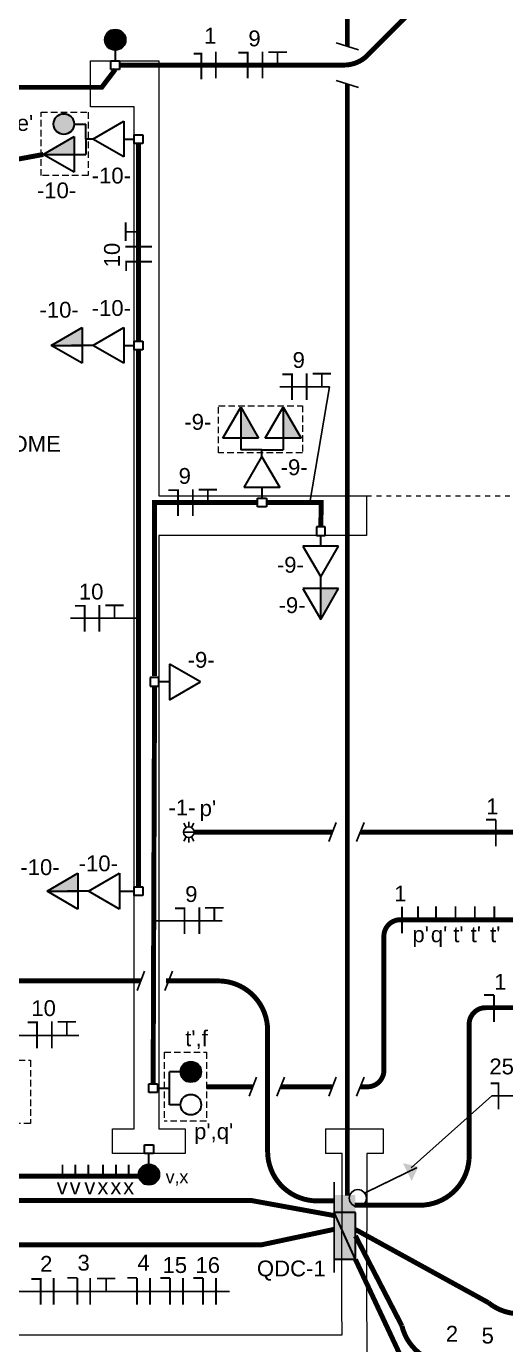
# Model space of a CAD drawing. Header units: millimetres. Extents: x 6597 to 20911, y -10306 to -132.
# Drawn here: x 13524 to 13815, y -6132 to -5333 of the extents above; entities that cross this region are included whole.
import ezdxf

# ---------------------------------------------------------------- set-up
doc = ezdxf.new("R2010")
doc.units = ezdxf.units.MM
doc.header["$LTSCALE"] = 25
doc.header["$MEASUREMENT"] = 0
for name, pattern in [('CACHE', [0.24, 0.12, -0.12]), ('DASHDOT2', [12.7, 6.35, -3.175, 0, -3.175]), ('Dashed', [0.75, 0.5, -0.25]), ('HIDDEN', [9.525, 6.35, -3.175])]:
    doc.linetypes.add(name, pattern=pattern)
doc.layers.add('CIRCUITOS', color=7, linetype='Continuous')
doc.layers.add('MAAI - ELÉTRICA', color=3, linetype='Continuous')
for name, color, linetype, lineweight in [('EL-Condutos', 5, 'Continuous', 30), ('MAAI - ALVENARIA', 7, 'Continuous', 0), ('P-SIMBOL', 1, 'Continuous', 30), ('TEXTO', 7, 'Continuous', 30), ('TOMADAS', 1, 'Continuous', 20)]:
    doc.layers.add(name, color=color, linetype=linetype, lineweight=lineweight)
doc.styles.add('Arial', font='arial.ttf')

msp = doc.modelspace()

# ---------------------------------------------------------------- hatches: boundary and pattern name
at = {"layer": 'EL-Condutos', "linetype": 'ByBlock', "lineweight": -2}
h = msp.add_hatch(color=256, dxfattribs=at)
h.paths.add_polyline_path([(13755.58, -6027.6), (13762.26, -6024.35), (13758.21, -6033)])
h.paths.add_polyline_path([(13752.95, -6022.2), (13762.26, -6024.35), (13755.58, -6027.6)])
at = {"layer": 'P-SIMBOL', "linetype": 'Continuous'}
for points in [[(13572.11, -5340.72), (13578.36, -5340.72), (13578.36, -5334.47), (13577.39, -5334.52), (13575.69, -5335.07), (13574.64, -5335.67), (13573.84, -5336.37), (13573.04, -5337.42), (13572.43, -5338.72), (13572.14, -5340.02), (13572.16, -5340.72)], [(13572.11, -5340.72), (13578.36, -5340.72), (13578.36, -5346.97), (13577.39, -5346.92), (13575.69, -5346.37), (13574.64, -5345.78), (13573.84, -5345.07), (13573.04, -5344.03), (13572.43, -5342.73), (13572.14, -5341.42), (13572.16, -5340.72)], [(13584.6, -5340.72), (13578.36, -5340.72), (13578.36, -5334.47), (13579.32, -5334.52), (13581.01, -5335.07), (13582.06, -5335.67), (13582.86, -5336.37), (13583.66, -5337.42), (13584.28, -5338.72), (13584.56, -5340.02), (13584.55, -5340.72)], [(13584.6, -5340.72), (13578.36, -5340.72), (13578.36, -5346.97), (13579.32, -5346.92), (13581.01, -5346.37), (13582.06, -5345.78), (13582.86, -5345.07), (13583.66, -5344.03), (13584.28, -5342.73), (13584.56, -5341.42), (13584.55, -5340.72)], [(13553.4, -5410.27), (13534.65, -5410.27), (13553.4, -5399.45)], [(13558.28, -5526.1), (13539.53, -5526.1), (13558.28, -5515.27)], [(13654.53, -5582.35), (13654.53, -5563.6), (13665.36, -5582.35)], [(13680.23, -5582.35), (13680.23, -5563.6), (13691.06, -5582.35)], [(13703.07, -5673.62), (13703.07, -5692.37), (13713.9, -5673.62)], [(13555.72, -5857.19), (13536.97, -5857.19), (13555.72, -5846.37)], [(13624.23, -5960.56), (13624.23, -5966.81), (13617.98, -5966.81), (13618.03, -5965.84), (13618.58, -5964.14), (13619.18, -5963.09), (13619.88, -5962.29), (13620.93, -5961.49), (13622.23, -5960.88), (13623.53, -5960.59), (13624.23, -5960.61)], [(13624.23, -5960.56), (13624.23, -5966.81), (13630.48, -5966.81), (13630.43, -5965.84), (13629.88, -5964.14), (13629.29, -5963.09), (13628.58, -5962.29), (13627.54, -5961.49), (13626.24, -5960.88), (13624.93, -5960.59), (13624.23, -5960.61)], [(13624.23, -5973.06), (13624.23, -5966.81), (13617.98, -5966.81), (13618.03, -5967.77), (13618.58, -5969.47), (13619.18, -5970.52), (13619.88, -5971.32), (13620.93, -5972.12), (13622.23, -5972.73), (13623.53, -5973.02), (13624.23, -5973)], [(13624.23, -5973.06), (13624.23, -5966.81), (13630.48, -5966.81), (13630.43, -5967.77), (13629.88, -5969.47), (13629.29, -5970.52), (13628.58, -5971.32), (13627.54, -5972.12), (13626.24, -5972.73), (13624.93, -5973.02), (13624.23, -5973)], [(13592.56, -6029.08), (13598.81, -6029.08), (13598.81, -6022.83), (13597.85, -6022.88), (13596.15, -6023.43), (13595.1, -6024.02), (13594.3, -6024.73), (13593.5, -6025.77), (13592.89, -6027.07), (13592.6, -6028.38), (13592.62, -6029.08)], [(13592.56, -6029.08), (13598.81, -6029.08), (13598.81, -6035.33), (13597.85, -6035.28), (13596.15, -6034.73), (13595.1, -6034.13), (13594.3, -6033.43), (13593.5, -6032.38), (13592.89, -6031.08), (13592.6, -6029.78), (13592.62, -6029.08)], [(13605.06, -6029.08), (13598.81, -6029.08), (13598.81, -6022.83), (13599.78, -6022.88), (13601.47, -6023.43), (13602.52, -6024.02), (13603.32, -6024.73), (13604.12, -6025.77), (13604.74, -6027.07), (13605.02, -6028.38), (13605.01, -6029.08)], [(13605.06, -6029.08), (13598.81, -6029.08), (13598.81, -6035.33), (13599.78, -6035.28), (13601.47, -6034.73), (13602.52, -6034.13), (13603.32, -6033.43), (13604.12, -6032.38), (13604.74, -6031.08), (13605.02, -6029.78), (13605.01, -6029.08)], [(13711.08, -6041.54), (13724.07, -6041.54), (13724.07, -6080.66)], [(13724.1, -6080.67), (13711.12, -6080.66), (13711.12, -6041.54)]]:
    msp.add_hatch(color=256, dxfattribs=at).paths.add_polyline_path(points)
at = {"layer": 'P-SIMBOL'}
h = msp.add_hatch(color=256, dxfattribs=at)
h.dxf.hatch_style = 1
h.paths.add_polyline_path([(13553.4, -5391.84, 1), (13540.9, -5391.84, 1)])

# ---------------------------------------------------------------- linework, layer by layer
at = {"layer": 'CIRCUITOS'}
for p, q in [((13726.01, -5346.84), (13712.32, -5342.51)), ((13726.01, -5369.66), (13712.32, -5365.33)), ((13592.51, -5691.64), (13551.19, -5691.64)), ((13712.49, -5815.51), (13707.94, -5827.1)), ((13729.38, -5815.51), (13724.83, -5827.1)), ((13596.14, -5905.78), (13591.6, -5917.38)), ((13613.03, -5905.78), (13608.49, -5917.38)), ((13460.28, -5944.81), (13556.26, -5944.81)), ((13664.12, -5970.05), (13659.57, -5981.65)), ((13681.01, -5970.05), (13676.46, -5981.65)), ((13712.49, -5970.05), (13707.94, -5981.65)), ((13729.38, -5970.05), (13724.83, -5981.65)), ((13806.8, -5981.35), (13757.97, -6024.93)), ((13806.8, -5981.35), (13993.56, -5981.35))]:
    msp.add_line(p, q, dxfattribs=at)
at = {"layer": 'CIRCUITOS', "linetype": 'DASHDOT2'}
for p, q in [((13708.31, -5551.14), (13678.29, -5551.14)), ((13708.31, -5551.14), (13696.42, -5621.46)), ((13643.12, -5875.14), (13601.69, -5875.14)), ((13647.59, -6100), (13520.09, -6100))]:
    msp.add_line(p, q, dxfattribs=at)
at = {"layer": 'CIRCUITOS'}
for points, const_width in [([(13625.9, -5349.07), (13630.72, -5349.07)], 1.16), ([(13630.56, -5348.49), (13630.56, -5364.76)], 1.16), ([(13639.39, -5347.92), (13639.39, -5364.18)], 1.16), ([(13639.39, -5347.92), (13639.39, -5364.18)], 1.16), ([(13652.97, -5348.49), (13658.88, -5348.49)], 1.16), ([(13658.72, -5347.91), (13658.72, -5364.17)], 1.16), ([(13667.72, -5347.91), (13667.72, -5364.17)], 1.16), ([(13671.22, -5348.2), (13682.47, -5348.2)], 1.11), ([(13676.84, -5348.2), (13676.84, -5356.04)], 1.11), ([(13584.67, -5462.78), (13584.67, -5451.54)], 1.11), ([(13584.67, -5457.16), (13592.51, -5457.16)], 1.11), ([(13584.38, -5466.28), (13600.64, -5466.28)], 1.16), ([(13584.38, -5475.29), (13600.64, -5475.29)], 1.16), ([(13584.95, -5481.03), (13584.95, -5475.12)], 1.16), ([(13679.82, -5543.59), (13685.73, -5543.59)], 1.16), ([(13685.56, -5543.01), (13685.56, -5559.27)], 1.16), ([(13694.56, -5543.01), (13694.56, -5559.27)], 1.16), ([(13698.07, -5543.3), (13709.31, -5543.3)], 1.11), ([(13703.69, -5543.3), (13703.69, -5551.14)], 1.11), ([(13610.65, -5613.91), (13616.56, -5613.91)], 1.16), ([(13616.39, -5613.33), (13616.39, -5629.6)], 1.16), ([(13625.4, -5613.33), (13625.4, -5629.6)], 1.16), ([(13628.9, -5613.62), (13640.14, -5613.62)], 1.11), ([(13634.52, -5613.62), (13634.52, -5621.46)], 1.11), ([(13553.99, -5684.09), (13559.9, -5684.09)], 1.16), ([(13559.73, -5683.51), (13559.73, -5699.77)], 1.16), ([(13568.74, -5683.51), (13568.74, -5699.77)], 1.16), ([(13572.24, -5683.8), (13583.48, -5683.8)], 1.11), ([(13577.86, -5683.8), (13577.86, -5691.64)], 1.11), ([(13803.39, -5813.77), (13809.3, -5813.77)], 1.16), ([(13809.3, -5813.77), (13809.3, -5830.03)], 1.16), ([(13614.63, -5867.58), (13620.54, -5867.58)], 1.16), ([(13620.37, -5867), (13620.37, -5883.27)], 1.16), ([(13629.37, -5867), (13629.37, -5883.27)], 1.16), ([(13632.88, -5867.3), (13644.12, -5867.3)], 1.11), ([(13638.5, -5867.3), (13638.5, -5875.14)], 1.11), ([(13752.31, -5866.53), (13752.31, -5882.79)], 1.16), ([(13762.03, -5866.38), (13762.03, -5874.52)], 1.16), ([(13772.98, -5866.38), (13772.98, -5874.52)], 1.16), ([(13784.78, -5866.38), (13784.78, -5874.52)], 1.16), ([(13796.55, -5866.38), (13796.55, -5874.52)], 1.16), ([(13808.32, -5866.38), (13808.32, -5874.52)], 1.16), ([(13802.19, -5920.25), (13808.1, -5920.25)], 1.16), ([(13808.1, -5920.25), (13808.1, -5936.52)], 1.16), ([(13525.13, -5936.76), (13531.04, -5936.76)], 1.16), ([(13530.88, -5936.19), (13530.88, -5952.45)], 1.16), ([(13539.88, -5936.19), (13539.88, -5952.45)], 1.16), ([(13543.38, -5936.48), (13554.63, -5936.48)], 1.11), ([(13549.01, -5936.48), (13549.01, -5944.32)], 1.11), ([(13806.21, -5973.8), (13811.04, -5973.8)], 1.16), ([(13810.87, -5973.22), (13810.87, -5989.48)], 1.16), ([(13810.87, -5973.22), (13810.87, -5989.48)], 1.16), ([(13546.33, -6023.21), (13546.33, -6030.02)], 1.16), ([(13554.1, -6023.21), (13554.1, -6030.02)], 1.16), ([(13561.97, -6023.21), (13561.97, -6030.02)], 1.16), ([(13570.92, -6023.21), (13570.92, -6030.02)], 1.16), ([(13578.79, -6023.21), (13578.79, -6030.02)], 1.16), ([(13586.56, -6023.21), (13586.56, -6030.02)], 1.16), ([(13533.11, -6091.82), (13533.11, -6108.08)], 1.16), ([(13533.11, -6091.82), (13533.11, -6108.08)], 1.16), ([(13540.97, -6091.82), (13540.97, -6108.08)], 1.16), ([(13549.37, -6091.77), (13555.28, -6091.77)], 1.16), ([(13555.28, -6091.77), (13555.28, -6108.03)], 1.16), ([(13563.15, -6091.77), (13563.15, -6108.03)], 1.16), ([(13567.19, -6092.16), (13578.43, -6092.16)], 1.11), ([(13572.81, -6092.16), (13572.81, -6100)], 1.11), ([(13585.67, -6091.77), (13591.59, -6091.77)], 1.16), ([(13591.59, -6091.77), (13591.59, -6108.03)], 1.16), ([(13599.45, -6091.77), (13599.45, -6108.03)], 1.16), ([(13605.67, -6091.87), (13611.58, -6091.87)], 1.16), ([(13611.58, -6091.87), (13611.58, -6108.13)], 1.16), ([(13619.44, -6091.87), (13619.44, -6108.13)], 1.16), ([(13625.66, -6091.87), (13631.57, -6091.87)], 1.16), ([(13631.57, -6091.87), (13631.57, -6108.13)], 1.16), ([(13639.43, -6091.87), (13639.43, -6108.13)], 1.16)]:
    msp.add_lwpolyline(points, dxfattribs=dict(at, const_width=const_width))
at = {"layer": 'CIRCUITOS', "linetype": 'DASHDOT2', "const_width": 1.16}
msp.add_lwpolyline([(13527.37, -6092.4), (13533.28, -6092.4)], dxfattribs=at)
at = {"layer": 'EL-Condutos', "linetype": 'Dashed', "const_width": 3}
for points in [[(13719.17, -5344.67), (13719.17, -5265.94)], [(13719.17, -6041.97), (13719.17, -5367.49)], [(13432.67, -6044.93), (13661.36, -6044.93), (13711.12, -6053.98)]]:
    msp.add_lwpolyline(points, dxfattribs=at)
at = {"layer": 'EL-Condutos', "const_width": 3}
for points in [[(13581.01, -5356.05), (13717.21, -5356.05, 0.198912), (13731.35, -5350.19), (13778.21, -5303.33)], [(13451.37, -5516.9), (13451.37, -5442.38, -0.361354), (13467.72, -5422.71), (13534.65, -5410.27)], [(13894.58, -5835.18), (13894.29, -5864.61, -0.41141), (13884.3, -5874.52), (13751.36, -5874.52, 0.414214), (13741.36, -5884.52), (13741.36, -5965.85, -0.414214), (13731.36, -5975.85), (13727.1, -5975.85)], [(13723.56, -6047.72), (13763.1, -6047.72, 0.414214), (13793.1, -6017.72), (13793.1, -5937.88, -0.414214), (13803.1, -5927.88), (13898.37, -5927.88, 0.414214), (13908.37, -5917.88), (13908.37, -5840.9)], [(13593.85, -5911.63), (13505.94, -5911.63, -0.307483), (13478.05, -5892.69), (13465.16, -5860.19)], [(13609.24, -5911.63), (13640.8, -5911.63, -0.414214), (13670.8, -5941.63), (13670.8, -6015.08, 0.414214), (13700.8, -6045.08), (13711.12, -6045.08)], [(13592.63, -6030.02), (13434.31, -6030.02, 0.414214), (13424.31, -6040.02), (13424.31, -6048.25, -0.414214), (13414.31, -6058.25), (13318.92, -6058.25)], [(13987.36, -6143.9), (13781.45, -6143.9, -0.347121), (13752.27, -6120.87), (13724.1, -6066.35)]]:
    msp.add_lwpolyline(points, format="xyb", dxfattribs=at)
for points in [[(13578.36, -5358.7), (13570.14, -5369.55), (13300.61, -5369.55)], [(13592.51, -5403.6), (13592.51, -5523.44)], [(13592.51, -5528.75), (13592.51, -5854.54)], [(13602.2, -5726.61), (13602.2, -5621.46), (13664.73, -5621.46)], [(13670.04, -5621.46), (13703.35, -5621.46), (13703.07, -5636.09)], [(13601.34, -5974.11), (13602.2, -5732.88)], [(13710.18, -5821.4), (13626.28, -5821.4)], [(13888.87, -5821.4), (13727.07, -5821.4)], [(13710.21, -5975.85), (13678.74, -5975.85)], [(13324.37, -6071.78), (13666.88, -6071.78), (13711.12, -6062.35)]]:
    msp.add_lwpolyline(points, dxfattribs=at)
at = {"layer": 'EL-Condutos'}
msp.add_lwpolyline([(13661.85, -5975.85, 3, 3, 0), (13633.62, -5975.85, 0, 0, 0)], format="xyseb", dxfattribs=at)
at = {"layer": 'EL-Condutos', "linetype": 'ByBlock', "lineweight": -2, "const_width": 1}
msp.add_lwpolyline([(13729.69, -6040.33), (13761.32, -6024.93)], dxfattribs=at)
at = {"layer": 'EL-Condutos', "linetype": 'Dashed', "const_width": 3}
for points in [[(14302.98, -6138.08, 0.361236), (14273.49, -6113.57), (13823.73, -6113.57, -0.172901), (13804.75, -6106.81), (13724.1, -6062.47)], [(13963.8, -6427.95), (13899.42, -6427.95, -0.277691), (13881.75, -6417.32), (13724.1, -6080.66)]]:
    msp.add_lwpolyline(points, format="xyb", dxfattribs=at)
at = {"layer": 'EL-Condutos', "linetype": 'ByBlock', "lineweight": -2}
msp.add_circle((13725.55, -6043.43), 5.17, dxfattribs=at)
at = {"layer": 'MAAI - ALVENARIA'}
for p, q in [((13563.36, -5381.4), (13563.36, -5353.4)), ((13563.36, -5353.4), (13604.86, -5353.4)), ((13578.36, -5353.4), (13578.36, -5353.4)), ((13578.36, -5353.4), (13578.36, -5353.4)), ((13604.86, -5353.4), (13604.86, -5617.4)), ((13589.86, -5381.4), (13563.36, -5381.4)), ((13589.86, -6001.4), (13589.86, -5381.4)), ((13604.86, -5617.4), (13730.86, -5617.4)), ((13730.86, -5617.4), (13730.86, -5641.4)), ((13730.86, -5617.4), (13730.86, -5641.4)), ((13609.86, -5641.4), (13604.86, -5641.4)), ((13604.86, -5641.4), (13604.86, -6001.4)), ((13730.86, -5641.4), (13609.86, -5641.4)), ((13730.86, -5641.4), (13609.86, -5641.4)), ((13603.99, -5976.76), (13603.99, -5976.76)), ((13603.99, -5976.76), (13603.99, -5976.76)), ((13576.76, -6016.4), (13576.76, -6001.4)), ((13576.76, -6001.4), (13589.86, -6001.4)), ((13604.86, -5999.4), (13604.86, -6001.4)), ((13604.86, -6001.4), (13620.86, -6001.4)), ((13620.86, -6001.4), (13620.86, -6016.4)), ((13620.86, -6001.4), (13620.86, -6016.4)), ((13705.86, -6001.4), (13740.86, -6001.4)), ((13705.86, -6001.4), (13705.86, -6016.4)), ((13740.86, -6001.4), (13740.86, -6016.4)), ((13740.86, -6001.4), (13740.86, -6016.4)), ((13620.86, -6016.4), (13576.76, -6016.4)), ((13598.81, -6016.4), (13598.81, -6016.4)), ((13598.81, -6016.4), (13598.81, -6016.4)), ((13715.94, -6016.4), (13705.86, -6016.4)), ((13715.86, -6110.4), (13715.94, -6016.4)), ((13730.94, -6016.4), (13730.86, -6110.4)), ((13740.86, -6016.4), (13730.94, -6016.4)), ((13715.94, -6126.4), (13715.86, -6110.4)), ((13730.86, -6110.4), (13730.94, -6126.4)), ((13389.84, -6126.4), (13715.94, -6126.4)), ((13730.94, -6126.4), (13730.94, -6126.4)), ((13730.94, -6126.4), (13730.94, -6141.4))]:
    msp.add_line(p, q, dxfattribs=at)
at = {"layer": 'MAAI - ALVENARIA', "linetype": 'CACHE'}
msp.add_line((13730.86, -5617.4), (14208.86, -5617.4), dxfattribs=at)
at = {"layer": 'MAAI - ELÉTRICA'}
msp.add_line((13626.28, -5821.4), (13619.72, -5821.4), dxfattribs=at)
msp.add_line((13626.28, -5821.4), (13619.72, -5821.4), dxfattribs=at)
for points in [[(13621.45, -5818.5), (13619.93, -5815.87)], [(13623, -5818.11), (13623, -5815.07)], [(13624.55, -5818.5), (13626.07, -5815.87)], [(13621.45, -5824.29), (13619.93, -5826.93)], [(13623, -5824.68), (13623, -5827.72)], [(13624.55, -5824.29), (13626.07, -5826.93)]]:
    msp.add_lwpolyline(points, dxfattribs=at)
for start, end in [(0, 180), (180, 0)]:
    msp.add_arc((13623, -5821.4), 3.28, start, end, dxfattribs=at)
at = {"layer": 'P-SIMBOL'}
for p, q in [((13572.11, -5340.72), (13584.6, -5340.72)), ((13578.36, -5346.97), (13578.36, -5353.4)), ((13575.7, -5353.4), (13581.01, -5353.4)), ((13575.7, -5358.7), (13575.7, -5353.4)), ((13581.01, -5353.4), (13581.01, -5358.7)), ((13581.01, -5358.7), (13575.7, -5358.7)), ((13553.4, -5391.84), (13560.46, -5391.84)), ((13560.46, -5400.95), (13560.46, -5391.84)), ((13564.71, -5400.95), (13583.46, -5390.12)), ((13583.46, -5390.12), (13583.46, -5411.77)), ((13534.65, -5410.27), (13553.4, -5399.45)), ((13534.65, -5410.27), (13553.4, -5399.45)), ((13553.4, -5399.45), (13553.4, -5421.1)), ((13564.71, -5400.95), (13560.46, -5400.95)), ((13560.46, -5400.95), (13560.46, -5410.27)), ((13583.46, -5411.77), (13564.71, -5400.95)), ((13583.46, -5400.95), (13589.86, -5400.95)), ((13589.86, -5403.6), (13589.86, -5398.29)), ((13589.86, -5398.29), (13595.16, -5398.29)), ((13595.16, -5403.6), (13589.86, -5403.6)), ((13595.16, -5398.29), (13595.16, -5403.6)), ((13534.65, -5410.27), (13553.4, -5410.27)), ((13553.4, -5421.1), (13534.65, -5410.27)), ((13553.4, -5410.27), (13560.46, -5410.27)), ((13539.53, -5526.1), (13558.28, -5515.27)), ((13558.28, -5515.27), (13558.28, -5536.92)), ((13564.71, -5526.1), (13583.46, -5515.27)), ((13583.46, -5515.27), (13583.46, -5536.92)), ((13589.86, -5528.75), (13589.86, -5523.44)), ((13589.86, -5523.44), (13595.16, -5523.44)), ((13595.16, -5523.44), (13595.16, -5528.75)), ((13539.53, -5526.1), (13558.28, -5526.1)), ((13558.28, -5536.92), (13539.53, -5526.1)), ((13564.71, -5526.1), (13551.86, -5526.1)), ((13583.46, -5536.92), (13564.71, -5526.1)), ((13583.46, -5526.1), (13589.86, -5526.1)), ((13595.16, -5528.75), (13589.86, -5528.75)), ((13643.71, -5582.35), (13654.53, -5563.6)), ((13654.53, -5563.6), (13654.53, -5582.35)), ((13654.53, -5563.6), (13665.36, -5582.35)), ((13654.53, -5563.6), (13665.36, -5582.35)), ((13669.41, -5582.35), (13680.23, -5563.6)), ((13680.23, -5563.6), (13680.23, -5582.35)), ((13680.23, -5563.6), (13691.06, -5582.35)), ((13665.36, -5582.35), (13643.71, -5582.35)), ((13654.53, -5582.35), (13654.53, -5589.42)), ((13667.38, -5589.42), (13654.53, -5589.42)), ((13667.38, -5589.42), (13680.23, -5589.42)), ((13667.38, -5593.66), (13667.38, -5589.42)), ((13691.06, -5582.35), (13669.41, -5582.35)), ((13680.23, -5582.35), (13680.23, -5589.42)), ((13656.56, -5612.41), (13667.38, -5593.66)), ((13667.38, -5593.66), (13678.21, -5612.41)), ((13678.21, -5612.41), (13656.56, -5612.41)), ((13667.38, -5612.41), (13667.38, -5618.81)), ((13664.73, -5618.81), (13670.04, -5618.81)), ((13664.73, -5624.12), (13664.73, -5618.81)), ((13670.04, -5618.81), (13670.04, -5624.12)), ((13670.04, -5624.12), (13664.73, -5624.12)), ((13700.42, -5636.09), (13700.42, -5641.4)), ((13705.73, -5636.09), (13700.42, -5636.09)), ((13705.73, -5641.4), (13705.73, -5636.09)), ((13700.42, -5641.4), (13705.73, -5641.4)), ((13703.07, -5647.8), (13703.07, -5641.4)), ((13692.25, -5647.8), (13703.07, -5666.55)), ((13713.9, -5647.8), (13692.25, -5647.8)), ((13703.07, -5666.55), (13713.9, -5647.8)), ((13703.07, -5673.62), (13703.07, -5666.55)), ((13692.25, -5673.62), (13703.07, -5692.37)), ((13713.9, -5673.62), (13692.25, -5673.62)), ((13703.07, -5692.37), (13703.07, -5673.62)), ((13703.07, -5692.37), (13713.9, -5673.62)), ((13630.01, -5730.23), (13611.26, -5719.4)), ((13611.26, -5719.4), (13611.26, -5741.05)), ((13604.86, -5727.57), (13599.55, -5727.57)), ((13599.55, -5727.57), (13599.55, -5732.88)), ((13599.55, -5732.88), (13604.86, -5732.88)), ((13604.86, -5732.88), (13604.86, -5727.57)), ((13611.26, -5730.23), (13604.86, -5730.23)), ((13611.26, -5741.05), (13630.01, -5730.23)), ((13536.97, -5857.19), (13555.72, -5846.37)), ((13555.72, -5846.37), (13555.72, -5868.02)), ((13562.14, -5857.19), (13580.89, -5846.37)), ((13580.89, -5846.37), (13580.89, -5868.02)), ((13536.97, -5857.19), (13555.72, -5857.19)), ((13555.72, -5868.02), (13536.97, -5857.19)), ((13562.14, -5857.19), (13549.29, -5857.19)), ((13580.89, -5868.02), (13562.14, -5857.19)), ((13580.89, -5857.19), (13589.86, -5857.19)), ((13589.86, -5859.84), (13589.86, -5854.54)), ((13589.86, -5854.54), (13595.16, -5854.54)), ((13595.16, -5859.84), (13589.86, -5859.84)), ((13595.16, -5854.54), (13595.16, -5859.84)), ((13624.23, -5960.56), (13624.23, -5973.06)), ((13611.28, -5986.72), (13611.28, -5966.81)), ((13617.98, -5966.81), (13611.28, -5966.81)), ((13598.69, -5979.41), (13598.69, -5974.11)), ((13598.69, -5974.11), (13603.99, -5974.11)), ((13603.99, -5979.41), (13598.69, -5979.41)), ((13603.99, -5974.11), (13603.99, -5979.41)), ((13604.86, -5976.76), (13611.28, -5976.76)), ((13617.98, -5986.72), (13611.28, -5986.72)), ((13596.16, -6011.09), (13601.46, -6011.09)), ((13596.16, -6016.4), (13596.16, -6011.09)), ((13601.46, -6011.09), (13601.46, -6016.4)), ((13601.46, -6016.4), (13596.16, -6016.4)), ((13598.81, -6022.83), (13598.81, -6016.4)), ((13605.06, -6029.08), (13592.56, -6029.08)), ((13724.1, -6052.05), (13711.12, -6052.05)), ((13724.1, -6080.66), (13711.12, -6052.05)), ((13724.1, -6080.66), (13724.1, -6052.05)), ((13724.1, -6080.66), (13711.12, -6080.66))]:
    msp.add_line(p, q, dxfattribs=at)
at = {"layer": 'P-SIMBOL', "const_width": 1}
msp.add_lwpolyline([(13711.12, -6088.67), (13711.12, -6033.69)], dxfattribs=at)
at = {"layer": 'P-SIMBOL'}
for centre in [(13578.36, -5340.72), (13547.15, -5391.84), (13624.23, -5966.81), (13624.23, -5966.81), (13624.23, -5986.72), (13624.23, -5986.72), (13598.81, -6029.08)]:
    msp.add_circle(centre, 6.25, dxfattribs=at)
at = {"layer": 'TOMADAS', "linetype": 'HIDDEN', "ltscale": 0.025}
msp.add_line((13608.07, -5954.96), (13608.07, -5996.74), dxfattribs=at)
for points in [[(13533.36, -5423.09), (13533.36, -5384.6), (13562.01, -5384.6), (13562.01, -5423.09)], [(13691.95, -5591.33), (13641.02, -5591.33), (13641.02, -5562.69), (13691.95, -5562.69)], [(13454.23, -5959.76), (13526.9, -5959.76), (13526.9, -5998.19), (13454.23, -5998.19)]]:
    msp.add_lwpolyline(points, close=True, dxfattribs=at)
msp.add_lwpolyline([(13608.07, -5954.96), (13633.62, -5954.96), (13633.62, -5996.74), (13608.07, -5996.74)], dxfattribs=at)

# ---------------------------------------------------------------- texts
at = {"layer": 'CIRCUITOS', "linetype": 'DASHDOT2', "style": 'Arial'}
for s, height, p in [('1', 9.6, (13632.28, -5343.03)), ('9', 9.6, (13659.13, -5344.67)), ("u',e'", 9.6, (13504.8, -5395.97)), ('-10-', 9.6, (13564.05, -5427.87)), ('-10-', 9.6, (13530.8, -5436.85)), ('-10-', 9.6, (13532.37, -5509.28)), ('-10-', 9.6, (13564.04, -5508.22)), ('9', 9.6, (13685.97, -5539.77)), ('-9-', 9.6, (13620.26, -5577.3)), ('-9-', 9.6, (13678.72, -5604.82)), ('9', 9.6, (13616.8, -5610.09)), ('-9-', 9.6, (13676.41, -5663.99)), ('10', 9.6, (13556.26, -5680.27)), ('-9-', 9.6, (13677.43, -5688.47)), ('-9-', 9.6, (13622.28, -5721.67)), ('-1-', 9.6, (13610.64, -5811.22)), ("p'", 9.6, (13629.56, -5811.64)), ('1', 9.6, (13803.43, -5810.53)), ('-10-', 9.6, (13520.75, -5847.42)), ('-10-', 9.6, (13556.13, -5845.13)), ('1', 9.6, (13747.6, -5863.44)), ('9', 9.6, (13620.78, -5863.76)), ("p'", 9.6, (13758.65, -5888.18)), ("q'", 9.6, (13769.83, -5888.18)), ("t'", 9.6, (13783.41, -5888.18)), ("t'", 9.6, (13794.01, -5888.18)), ("t'", 9.6, (13805.78, -5888.18)), ('1', 9.6, (13808.26, -5917.01)), ('10', 9.6, (13527.41, -5932.95)), ("t',f ", 9.6, (13620.78, -5951.23)), ('25', 9.6, (13805.35, -5968.33)), ("p',q'", 9.6, (13626.18, -6007.71)), ('v,x', 7.68, (13608.95, -6034.34)), ('v', 9.6, (13542.82, -6041.12)), ('v', 9.6, (13550.68, -6041.12)), ('v', 9.6, (13559.56, -6041.12)), ('x', 9.6, (13567.5, -6041.12)), ('x', 9.6, (13575.37, -6041.12)), ('x', 9.6, (13583.14, -6041.12)), ('3', 9.6, (13555.44, -6087.37)), ('4', 9.6, (13591.75, -6087.37)), ('2', 9.6, (13532.75, -6088.09)), ('15', 9.6, (13607.01, -6088.81)), ('16', 9.6, (13627, -6088.81)), ('5', 9.6, (13800.62, -6131.61))]:
    msp.add_text(s, height=height, dxfattribs=at).set_placement(p)
msp.add_text('10', height=9.6, rotation=90, dxfattribs=at).set_placement((13581.14, -5478.76))
at = {"layer": 'CIRCUITOS', "color": 32, "linetype": 'DASHDOT2', "true_color": 0xcd6928, "style": 'Arial'}
msp.add_text('2', height=9.6, dxfattribs=at).set_placement((13778.94, -6130.49))
at = {"layer": 'TEXTO', "linetype": 'DASHDOT2', "style": 'Arial'}
for s, p in [('HOME', (13505.09, -5590.6)), ('QDC-1', (13664.31, -6090.87))]:
    msp.add_text(s, height=9.6, dxfattribs=at).set_placement(p)

doc.saveas('drawing.dxf')
